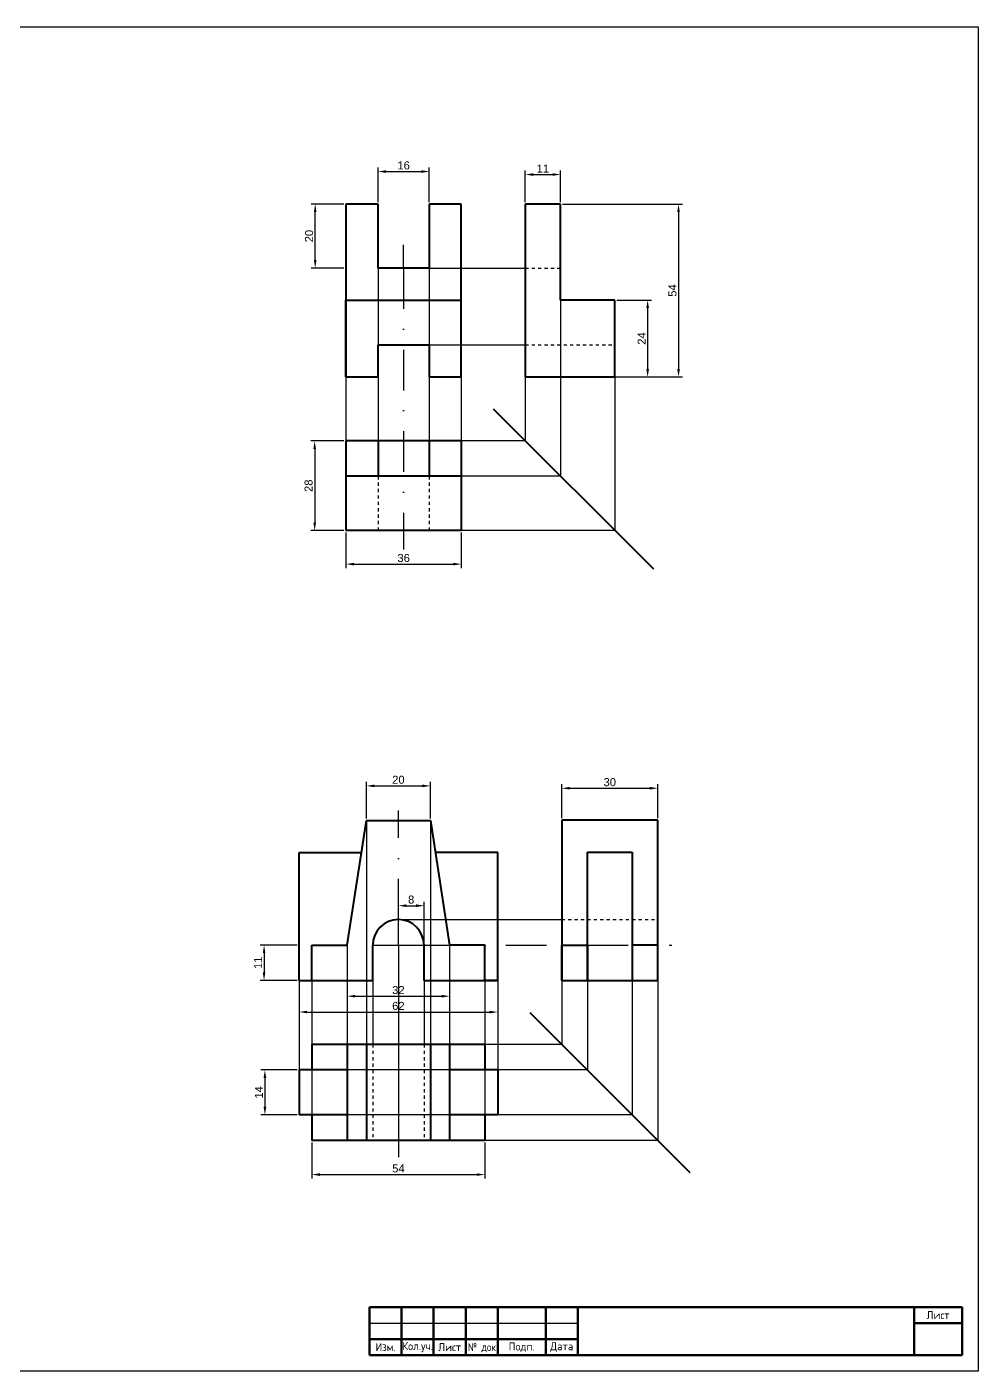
# Model space of a CAD drawing. Header units: millimetres. Extents: x 151 to 745, y 49 to 469.
# Drawn here: x 448.4 to 745.4, y 48.6 to 468.6 of the extents above; entities that cross this region are included whole.
import ezdxf
from ezdxf.enums import TextEntityAlignment as Align

# ---------------------------------------------------------------- set-up
doc = ezdxf.new("R2010")
doc.units = ezdxf.units.MM
doc.linetypes.add('JIS_02_1.0', pattern=[2, 1, -1])
doc.linetypes.add('штрихпунктирная', pattern=[25.4, 12.7, -6.35, 0, -6.35])
for name, color, linetype in [('Линии связи', 92, 'Continuous'), ('Невидимая', 140, 'JIS_02_1.0'), ('Размеры', 134, 'Continuous'), ('Центровая', 20, 'штрихпунктирная')]:
    doc.layers.add(name, color=color, linetype=linetype)
doc.layers.add('Основная', color=7, linetype='Continuous', lineweight=40)
doc.styles.add('GOST-2.304_Type-B', font='GOST Common.ttf')
doc.styles.get("Standard").update_dxf_attribs({"font": 'arial.ttf'})
doc.dimstyles.new('ISO-25', dxfattribs={"dimtxt": 2.5, "dimasz": 2.5, "dimexe": 1.25, "dimexo": 0.625, "dimtad": 1, "dimtxsty": 'Standard', "dimcen": 2.5, "dimadec": 0, "dimazin": 0, "dimtfac": 1, "dimtmove": 0, "dimatfit": 3, "dimfxl": 1, "dimarcsym": 0})

# ---------------------------------------------------------------- blocks, each defined once
blk = doc.blocks.new('*D24')
at = {"layer": 'Defpoints', "color": 0, "transparency": 16777216}
for p in [(615.01, 422.5), (604.01, 413.26), (615.01, 413.26)]:
    blk.add_point(p, dxfattribs=at)
at = {"layer": 'Размеры', "color": 0, "lineweight": -2, "transparency": 16777216}
for p, q in [((604.01, 413.89), (604.01, 423.75)), ((606.51, 422.5), (612.51, 422.5)), ((615.01, 413.89), (615.01, 423.75))]:
    blk.add_line(p, q, dxfattribs=at)
at = {"layer": 'Размеры', "color": 0, "transparency": 16777216}
for points in [[(606.51, 422.92), (606.51, 422.09), (604.01, 422.5)], [(612.51, 422.92), (612.51, 422.09), (615.01, 422.5)]]:
    blk.add_solid(points, dxfattribs=at)
at = {"layer": 'Размеры', "color": 0, "transparency": 16777216, "insert": (609.51, 424.38), "char_height": 2.5, "attachment_point": 5}
blk.add_mtext('11', dxfattribs=at)
blk = doc.blocks.new('*D25')
at = {"layer": 'Defpoints', "color": 0, "transparency": 16777216}
for p in [(538.42, 413.28), (548.03, 413.28), (548.03, 393.28)]:
    blk.add_point(p, dxfattribs=at)
at = {"layer": 'Размеры', "color": 0, "lineweight": -2, "transparency": 16777216}
for p, q in [((547.4, 413.28), (537.17, 413.28)), ((538.42, 395.78), (538.42, 410.78)), ((547.4, 393.28), (537.17, 393.28))]:
    blk.add_line(p, q, dxfattribs=at)
at = {"layer": 'Размеры', "color": 0, "transparency": 16777216}
for points in [[(538, 410.78), (538.83, 410.78), (538.42, 413.28)], [(538, 395.78), (538.83, 395.78), (538.42, 393.28)]]:
    blk.add_solid(points, dxfattribs=at)
at = {"layer": 'Размеры', "color": 0, "transparency": 16777216, "insert": (536.51, 403.28), "char_height": 2.5, "attachment_point": 5, "rotation": 90}
blk.add_mtext('20', dxfattribs=at)
blk = doc.blocks.new('*D26')
at = {"layer": 'Defpoints', "color": 0, "transparency": 16777216}
for p in [(574.03, 423.44), (558.03, 413.28), (574.03, 413.28)]:
    blk.add_point(p, dxfattribs=at)
at = {"layer": 'Размеры', "color": 0, "lineweight": -2, "transparency": 16777216}
for p, q in [((558.03, 413.91), (558.03, 424.69)), ((574.03, 413.91), (574.03, 424.69)), ((560.53, 423.44), (571.53, 423.44))]:
    blk.add_line(p, q, dxfattribs=at)
at = {"layer": 'Размеры', "color": 0, "transparency": 16777216}
for points in [[(560.53, 423.86), (560.53, 423.02), (558.03, 423.44)], [(571.53, 423.86), (571.53, 423.02), (574.03, 423.44)]]:
    blk.add_solid(points, dxfattribs=at)
at = {"layer": 'Размеры', "color": 0, "transparency": 16777216, "insert": (566.03, 425.34), "char_height": 2.5, "attachment_point": 5}
blk.add_mtext('16', dxfattribs=at)
blk = doc.blocks.new('*D27')
at = {"layer": 'Defpoints', "color": 0, "transparency": 16777216}
for p in [(548.03, 311.27), (584.03, 311.27), (584.03, 300.78)]:
    blk.add_point(p, dxfattribs=at)
at = {"layer": 'Размеры', "color": 0, "lineweight": -2, "transparency": 16777216}
for p, q in [((548.03, 310.64), (548.03, 299.53)), ((584.03, 310.64), (584.03, 299.53)), ((550.53, 300.78), (581.53, 300.78))]:
    blk.add_line(p, q, dxfattribs=at)
at = {"layer": 'Размеры', "color": 0, "transparency": 16777216}
for points in [[(550.53, 301.2), (550.53, 300.36), (548.03, 300.78)], [(581.53, 301.2), (581.53, 300.36), (584.03, 300.78)]]:
    blk.add_solid(points, dxfattribs=at)
at = {"layer": 'Размеры', "color": 0, "transparency": 16777216, "insert": (566.03, 302.68), "char_height": 2.5, "attachment_point": 5}
blk.add_mtext('36', dxfattribs=at)
blk = doc.blocks.new('*D28')
at = {"layer": 'Defpoints', "color": 0, "transparency": 16777216}
for p in [(632.01, 383.26), (632.01, 359.26), (642.22, 359.26)]:
    blk.add_point(p, dxfattribs=at)
at = {"layer": 'Размеры', "color": 0, "lineweight": -2, "transparency": 16777216}
for p, q in [((632.64, 383.26), (643.47, 383.26)), ((642.22, 380.76), (642.22, 361.76)), ((632.64, 359.26), (643.47, 359.26))]:
    blk.add_line(p, q, dxfattribs=at)
at = {"layer": 'Размеры', "color": 0, "transparency": 16777216}
for points in [[(641.8, 380.76), (642.64, 380.76), (642.22, 383.26)], [(641.8, 361.76), (642.64, 361.76), (642.22, 359.26)]]:
    blk.add_solid(points, dxfattribs=at)
at = {"layer": 'Размеры', "color": 0, "transparency": 16777216, "insert": (640.34, 371.26), "char_height": 2.5, "attachment_point": 5, "rotation": 90}
blk.add_mtext('24', dxfattribs=at)
blk = doc.blocks.new('*D29')
at = {"layer": 'Defpoints', "color": 0, "transparency": 16777216}
for p in [(615.01, 413.26), (615.01, 359.26), (651.86, 359.26)]:
    blk.add_point(p, dxfattribs=at)
at = {"layer": 'Размеры', "color": 0, "lineweight": -2, "transparency": 16777216}
for p, q in [((615.64, 413.26), (653.11, 413.26)), ((651.86, 410.76), (651.86, 361.76)), ((615.64, 359.26), (653.11, 359.26))]:
    blk.add_line(p, q, dxfattribs=at)
at = {"layer": 'Размеры', "color": 0, "transparency": 16777216}
for points in [[(651.45, 410.76), (652.28, 410.76), (651.86, 413.26)], [(651.45, 361.76), (652.28, 361.76), (651.86, 359.26)]]:
    blk.add_solid(points, dxfattribs=at)
at = {"layer": 'Размеры', "color": 0, "transparency": 16777216, "insert": (649.97, 386.26), "char_height": 2.5, "attachment_point": 5, "rotation": 90}
blk.add_mtext('54', dxfattribs=at)
blk = doc.blocks.new('*D30')
at = {"layer": 'Defpoints', "color": 0, "transparency": 16777216}
for p in [(548.03, 339.27), (538.25, 311.27), (548.03, 311.27)]:
    blk.add_point(p, dxfattribs=at)
at = {"layer": 'Размеры', "color": 0, "lineweight": -2, "transparency": 16777216}
for p, q in [((547.4, 339.27), (537, 339.27)), ((538.25, 336.77), (538.25, 313.77)), ((547.4, 311.27), (537, 311.27))]:
    blk.add_line(p, q, dxfattribs=at)
at = {"layer": 'Размеры', "color": 0, "transparency": 16777216}
for points in [[(537.84, 336.77), (538.67, 336.77), (538.25, 339.27)], [(537.84, 313.77), (538.67, 313.77), (538.25, 311.27)]]:
    blk.add_solid(points, dxfattribs=at)
at = {"layer": 'Размеры', "color": 0, "transparency": 16777216, "insert": (536.35, 325.27), "char_height": 2.5, "attachment_point": 5, "rotation": 90}
blk.add_mtext('28', dxfattribs=at)
blk = doc.blocks.new('*D31')
at = {"layer": 'Defpoints', "color": 0, "transparency": 16777216}
for p in [(574.39, 231.5), (554.39, 220.73), (574.39, 220.73)]:
    blk.add_point(p, dxfattribs=at)
at = {"layer": 'Размеры', "color": 0, "lineweight": -2, "transparency": 16777216}
for p, q in [((554.39, 221.35), (554.39, 232.75)), ((556.89, 231.5), (571.89, 231.5)), ((574.39, 221.35), (574.39, 232.75))]:
    blk.add_line(p, q, dxfattribs=at)
at = {"layer": 'Размеры', "color": 0, "transparency": 16777216}
for points in [[(556.89, 231.91), (556.89, 231.08), (554.39, 231.5)], [(571.89, 231.91), (571.89, 231.08), (574.39, 231.5)]]:
    blk.add_solid(points, dxfattribs=at)
at = {"layer": 'Размеры', "color": 0, "transparency": 16777216, "insert": (564.39, 233.4), "char_height": 2.5, "attachment_point": 5}
blk.add_mtext('20', dxfattribs=at)
blk = doc.blocks.new('*D32')
at = {"layer": 'Defpoints', "color": 0, "transparency": 16777216}
for p in [(533.39, 181.73), (522.45, 170.73), (533.39, 170.73)]:
    blk.add_point(p, dxfattribs=at)
at = {"layer": 'Размеры', "color": 0, "lineweight": -2, "transparency": 16777216}
for p, q in [((532.76, 181.73), (521.2, 181.73)), ((522.45, 179.23), (522.45, 173.23)), ((532.76, 170.73), (521.2, 170.73))]:
    blk.add_line(p, q, dxfattribs=at)
at = {"layer": 'Размеры', "color": 0, "transparency": 16777216}
for points in [[(522.03, 179.23), (522.86, 179.23), (522.45, 181.73)], [(522.03, 173.23), (522.86, 173.23), (522.45, 170.73)]]:
    blk.add_solid(points, dxfattribs=at)
at = {"layer": 'Размеры', "color": 0, "transparency": 16777216, "insert": (520.57, 176.23), "char_height": 2.5, "attachment_point": 5, "rotation": 90}
blk.add_mtext('11', dxfattribs=at)
blk = doc.blocks.new('*D33')
at = {"layer": 'Defpoints', "color": 0, "transparency": 16777216}
for p in [(548.39, 170.73), (580.39, 170.73), (580.39, 165.78)]:
    blk.add_point(p, dxfattribs=at)
at = {"layer": 'Размеры', "color": 0, "lineweight": -2, "transparency": 16777216}
for p, q in [((548.39, 170.1), (548.39, 164.53)), ((580.39, 170.1), (580.39, 164.53)), ((550.89, 165.78), (577.89, 165.78))]:
    blk.add_line(p, q, dxfattribs=at)
at = {"layer": 'Размеры', "color": 0, "transparency": 16777216}
for points in [[(550.89, 166.19), (550.89, 165.36), (548.39, 165.78)], [(577.89, 166.19), (577.89, 165.36), (580.39, 165.78)]]:
    blk.add_solid(points, dxfattribs=at)
at = {"layer": 'Размеры', "color": 0, "transparency": 16777216, "insert": (564.39, 167.68), "char_height": 2.5, "attachment_point": 5}
blk.add_mtext('32', dxfattribs=at)
blk = doc.blocks.new('*D35')
at = {"layer": 'Defpoints', "color": 0, "transparency": 16777216}
for p in [(533.39, 170.73), (595.39, 170.73), (595.39, 160.83)]:
    blk.add_point(p, dxfattribs=at)
at = {"layer": 'Размеры', "color": 0, "lineweight": -2, "transparency": 16777216}
for p, q in [((533.39, 170.1), (533.39, 159.58)), ((595.39, 170.1), (595.39, 159.58)), ((535.89, 160.83), (592.89, 160.83))]:
    blk.add_line(p, q, dxfattribs=at)
at = {"layer": 'Размеры', "color": 0, "transparency": 16777216}
for points in [[(535.89, 161.25), (535.89, 160.42), (533.39, 160.83)], [(592.89, 161.25), (592.89, 160.42), (595.39, 160.83)]]:
    blk.add_solid(points, dxfattribs=at)
at = {"layer": 'Размеры', "color": 0, "transparency": 16777216, "insert": (564.39, 162.73), "char_height": 2.5, "attachment_point": 5}
blk.add_mtext('62', dxfattribs=at)
blk = doc.blocks.new('*D36')
at = {"layer": 'Defpoints', "color": 0, "transparency": 16777216}
for p in [(537.39, 120.73), (591.39, 120.73), (591.39, 110.05)]:
    blk.add_point(p, dxfattribs=at)
at = {"layer": 'Размеры', "color": 0, "lineweight": -2, "transparency": 16777216}
for p, q in [((537.39, 120.1), (537.39, 108.8)), ((591.39, 120.1), (591.39, 108.8)), ((539.89, 110.05), (588.89, 110.05))]:
    blk.add_line(p, q, dxfattribs=at)
at = {"layer": 'Размеры', "color": 0, "transparency": 16777216}
for points in [[(539.89, 110.47), (539.89, 109.63), (537.39, 110.05)], [(588.89, 110.47), (588.89, 109.63), (591.39, 110.05)]]:
    blk.add_solid(points, dxfattribs=at)
at = {"layer": 'Размеры', "color": 0, "transparency": 16777216, "insert": (564.39, 111.95), "char_height": 2.5, "attachment_point": 5}
blk.add_mtext('54', dxfattribs=at)
blk = doc.blocks.new('*D37')
at = {"layer": 'Defpoints', "color": 0, "transparency": 16777216}
for p in [(645.39, 230.75), (615.39, 220.74), (645.39, 220.74)]:
    blk.add_point(p, dxfattribs=at)
at = {"layer": 'Размеры', "color": 0, "lineweight": -2, "transparency": 16777216}
for p, q in [((615.39, 221.36), (615.39, 232)), ((645.39, 221.36), (645.39, 232)), ((617.89, 230.75), (642.89, 230.75))]:
    blk.add_line(p, q, dxfattribs=at)
at = {"layer": 'Размеры', "color": 0, "transparency": 16777216}
for points in [[(617.89, 231.17), (617.89, 230.34), (615.39, 230.75)], [(642.89, 231.17), (642.89, 230.34), (645.39, 230.75)]]:
    blk.add_solid(points, dxfattribs=at)
at = {"layer": 'Размеры', "color": 0, "transparency": 16777216, "insert": (630.39, 232.65), "char_height": 2.5, "attachment_point": 5}
blk.add_mtext('30', dxfattribs=at)
blk = doc.blocks.new('*D38')
at = {"layer": 'Defpoints', "color": 0, "transparency": 16777216}
for p in [(533.39, 142.73), (522.71, 128.73), (533.39, 128.73)]:
    blk.add_point(p, dxfattribs=at)
at = {"layer": 'Размеры', "color": 0, "lineweight": -2, "transparency": 16777216}
for p, q in [((532.76, 142.73), (521.46, 142.73)), ((522.71, 140.23), (522.71, 131.23)), ((532.76, 128.73), (521.46, 128.73))]:
    blk.add_line(p, q, dxfattribs=at)
at = {"layer": 'Размеры', "color": 0, "transparency": 16777216}
for points in [[(522.29, 140.23), (523.13, 140.23), (522.71, 142.73)], [(522.29, 131.23), (523.13, 131.23), (522.71, 128.73)]]:
    blk.add_solid(points, dxfattribs=at)
at = {"layer": 'Размеры', "color": 0, "transparency": 16777216, "insert": (520.83, 135.73), "char_height": 2.5, "attachment_point": 5, "rotation": 90}
blk.add_mtext('14', dxfattribs=at)
blk = doc.blocks.new('*D39')
at = {"layer": 'Defpoints', "color": 0, "transparency": 16777216}
for p in [(572.39, 194.06), (564.39, 181.73), (572.39, 181.73)]:
    blk.add_point(p, dxfattribs=at)
at = {"layer": 'Размеры', "color": 0, "lineweight": -2, "transparency": 16777216}
for p, q in [((564.39, 182.35), (564.39, 195.31)), ((566.89, 194.06), (569.89, 194.06)), ((572.39, 182.35), (572.39, 195.31))]:
    blk.add_line(p, q, dxfattribs=at)
at = {"layer": 'Размеры', "color": 0, "transparency": 16777216}
for points in [[(566.89, 194.48), (566.89, 193.64), (564.39, 194.06)], [(569.89, 194.48), (569.89, 193.64), (572.39, 194.06)]]:
    blk.add_solid(points, dxfattribs=at)
at = {"layer": 'Размеры', "color": 0, "transparency": 16777216, "insert": (568.39, 195.96), "char_height": 2.5, "attachment_point": 5}
blk.add_mtext('8', dxfattribs=at)
blk = doc.blocks.new('ACAD_SPDS_TB_05')
at = {"linetype": 'Continuous', "lineweight": 60}
for p, q in [((-185, 15), (0, 15)), ((-185, 15), (-185, 0)), ((-175, 15), (-175, 0)), ((-165, 15), (-165, 0)), ((-155, 15), (-155, 0)), ((-145, 15), (-145, 0)), ((-130, 15), (-130, 0)), ((-120, 15), (-120, 0)), ((-15, 15), (-15, 0)), ((0, 15), (0, 0)), ((-15, 10), (0, 10)), ((-185, 5), (-120, 5)), ((-185, 0), (0, 0))]:
    blk.add_line(p, q, dxfattribs=at)
at = {"linetype": 'Continuous'}
blk.add_line((-185, 10), (-120, 10), dxfattribs=at)
at = {"style": 'GOST-2.304_Type-B', "width": 0.9}
blk.add_text('№ док.', height=2.5, dxfattribs=at).set_placement((-154.34, 1.25))
at = {"linetype": 'Continuous', "char_height": 2.5, "attachment_point": 5, "style": 'GOST-2.304_Type-B'}
for s, insert, width in [('Лист', (-7.5, 12.5), 13), ('Изм.', (-180, 2.5), 8), ('Кол.уч.', (-170, 2.5), 9), ('Лист', (-160, 2.5), 8), ('Подп.', (-137.5, 2.5), 13), ('Дата', (-125, 2.5), 8)]:
    blk.add_mtext(s, dxfattribs=dict(at, insert=insert, width=width))
at = {"style": 'GOST-2.304_Type-B', "flags": 1}
blk.add_attdef('ИДЕНТИФИКАТОР_НАДПИСИ', (-184.93, 20.32), '', height=2.5, dxfattribs=at)
at = {"style": 'GOST-2.304_Type-B', "flags": 8}
for tag, p in [('ИЗМ_2', (-180, 11)), ('ИЗМ_2_КОЛ_УЧ', (-170, 11)), ('КОЛ_УЧ2', (-170, 11)), ('ИЗМ_2_ЛИСТ', (-160, 11)), ('ЛИСТ_ИЗМ2', (-160, 11)), ('ИЗМ_2_N_ДОК', (-150, 11)), ('N_ДОК_2', (-150, 11)), ('ИЗМ_2_ДАТА', (-125, 11)), ('ИЗМ_1', (-180, 6)), ('ИЗМ_1_КОЛ_УЧ', (-170, 6)), ('КОЛ_УЧ1', (-170, 6)), ('ИЗМ_1_ЛИСТ', (-160, 6)), ('ЛИСТ_ИЗМ1', (-160, 6)), ('ИЗМ_1_N_ДОК', (-150, 6)), ('N_ДОК_1', (-150, 6)), ('ИЗМ_1_ДАТА', (-125, 6))]:
    blk.add_attdef(tag, text='', height=2.5, dxfattribs=at).set_placement(p, align=Align.CENTER)
for tag, height, p in [('ОБОЗНАЧЕНИЕ_ДОКУМЕНТА', 3.5, (-67.5, 7.5)), ('ЛИСТ', 2.5, (-7.5, 5))]:
    blk.add_attdef(tag, text='', height=height, dxfattribs=at).set_placement(p, align=Align.MIDDLE_CENTER)

msp = doc.modelspace()

# ---------------------------------------------------------------- linework, layer by layer
msp.add_line((558.028, 393.282), (566.028, 393.282))
msp.add_lwpolyline([(151.397, 48.64), (151.397, 468.64), (745.397, 468.64), (745.397, 48.64), (151.397, 48.64)])
at = {"layer": 'Линии связи'}
for p, q in [((558.028, 393.282), (558.028, 339.265)), ((574.028, 393.282), (604.01, 393.282)), ((574.028, 393.282), (574.028, 339.265)), ((615.01, 383.262), (615.01, 328.265)), ((574.028, 369.282), (604.01, 369.282)), ((548.028, 359.282), (548.028, 339.265)), ((584.028, 359.282), (584.028, 339.265)), ((604.01, 359.262), (604.01, 339.265)), ((632.01, 359.262), (632.01, 311.265)), ((604.01, 339.265), (584.028, 339.265)), ((615.01, 328.265), (584.028, 328.265)), ((632.01, 311.265), (584.028, 311.265)), ((554.389, 220.727), (554.389, 150.726)), ((574.389, 220.727), (574.389, 150.726)), ((564.389, 189.727), (615.393, 189.727)), ((548.389, 181.727), (548.389, 150.726)), ((580.389, 181.727), (580.389, 150.726)), ((533.389, 170.727), (533.389, 142.726)), ((537.389, 170.727), (537.389, 150.726)), ((556.389, 170.727), (556.389, 150.726)), ((572.389, 170.727), (572.389, 150.726)), ((591.389, 170.727), (591.389, 150.726)), ((595.389, 170.727), (595.389, 142.726)), ((615.393, 170.737), (615.393, 150.726)), ((623.393, 170.737), (623.393, 142.726)), ((637.393, 170.737), (637.393, 128.726)), ((645.393, 170.737), (645.393, 120.726)), ((615.393, 150.726), (591.389, 150.726)), ((537.389, 142.726), (537.389, 128.726)), ((580.389, 142.726), (548.389, 142.726)), ((591.389, 142.726), (591.389, 128.726)), ((623.393, 142.726), (595.389, 142.726)), ((580.389, 128.726), (548.389, 128.726)), ((637.393, 128.726), (595.389, 128.726)), ((645.393, 120.726), (591.389, 120.726)), ((645.393, 120.726), (591.389, 120.726))]:
    msp.add_line(p, q, dxfattribs=at)
at = {"layer": 'Невидимая'}
for p, q in [((604.01, 393.282), (615.01, 393.282)), ((604.01, 369.282), (632.01, 369.282)), ((558.028, 328.265), (558.028, 311.265)), ((574.028, 328.265), (574.028, 311.265)), ((615.393, 189.727), (645.393, 189.727)), ((556.389, 150.726), (556.389, 120.726)), ((572.389, 150.726), (572.389, 120.726))]:
    msp.add_line(p, q, dxfattribs=at)
at = {"layer": 'Основная'}
for p, q in [((548.028, 413.282), (548.028, 359.282)), ((558.028, 413.282), (548.028, 413.282)), ((548.028, 413.282), (548.028, 389.282)), ((558.028, 393.282), (558.028, 413.282)), ((584.028, 413.282), (574.028, 413.282)), ((574.028, 413.282), (574.028, 393.282)), ((584.028, 359.282), (584.028, 413.282)), ((604.01, 413.262), (604.01, 359.262)), ((615.01, 413.262), (604.01, 413.262)), ((615.01, 383.262), (615.01, 413.262)), ((574.028, 393.282), (558.028, 393.282)), ((548.028, 359.282), (548.028, 383.282)), ((548.028, 383.282), (584.028, 383.282)), ((632.01, 383.262), (615.01, 383.262)), ((632.01, 359.262), (632.01, 383.262)), ((558.028, 359.282), (558.028, 369.282)), ((558.028, 369.282), (574.028, 369.282)), ((574.028, 369.282), (574.028, 359.282)), ((574.028, 369.282), (574.028, 359.282)), ((548.028, 359.282), (558.028, 359.282)), ((574.028, 359.282), (584.028, 359.282)), ((604.01, 359.262), (632.01, 359.262)), ((594.009, 349.266), (644.009, 299.266)), ((548.028, 339.265), (548.028, 311.265)), ((584.028, 339.265), (548.028, 339.265)), ((558.028, 339.265), (558.028, 328.265)), ((574.028, 339.265), (574.028, 328.265)), ((584.028, 339.265), (584.028, 311.265)), ((584.028, 328.265), (548.028, 328.265)), ((584.028, 311.265), (548.028, 311.265)), ((548.389, 181.727), (554.389, 220.727)), ((554.389, 220.727), (574.389, 220.727)), ((554.389, 220.727), (574.389, 220.727)), ((574.389, 220.727), (580.389, 181.727)), ((615.393, 220.737), (615.393, 170.737)), ((645.393, 220.737), (615.393, 220.737)), ((645.393, 170.737), (645.393, 220.737)), ((533.389, 170.727), (533.389, 210.727)), ((533.389, 210.727), (552.851, 210.727)), ((595.389, 210.727), (575.928, 210.727)), ((595.389, 170.727), (595.389, 210.727)), ((623.393, 170.737), (623.393, 210.737)), ((623.393, 210.737), (637.393, 210.737)), ((637.393, 210.737), (637.393, 170.737)), ((537.389, 170.727), (537.389, 181.727)), ((537.389, 181.727), (548.389, 181.727)), ((556.389, 170.727), (556.389, 181.727)), ((572.389, 170.727), (572.389, 181.727)), ((591.389, 181.727), (580.389, 181.727)), ((591.389, 170.727), (591.389, 181.727)), ((615.393, 170.737), (615.393, 181.737)), ((615.393, 170.737), (615.393, 181.737)), ((615.393, 181.737), (623.393, 181.737)), ((623.393, 181.737), (623.393, 170.737)), ((645.393, 181.737), (637.393, 181.737)), ((645.393, 170.737), (645.393, 181.737)), ((533.389, 170.727), (556.389, 170.727)), ((533.389, 170.727), (537.389, 170.727)), ((572.389, 170.727), (595.389, 170.727)), ((595.389, 170.727), (591.389, 170.727)), ((615.393, 170.737), (645.393, 170.737)), ((605.398, 160.721), (655.398, 110.721)), ((591.389, 150.726), (537.389, 150.726)), ((537.389, 150.726), (537.389, 142.726)), ((548.389, 150.726), (548.389, 142.726)), ((554.389, 150.726), (554.389, 120.726)), ((574.389, 150.726), (574.389, 120.726)), ((580.389, 150.726), (580.389, 142.726)), ((591.389, 150.726), (591.389, 142.726)), ((533.389, 142.726), (533.389, 128.726)), ((548.389, 142.726), (533.389, 142.726)), ((548.389, 142.726), (548.389, 128.726)), ((580.389, 142.726), (580.389, 128.726)), ((595.389, 142.726), (580.389, 142.726)), ((595.389, 142.726), (595.389, 128.726)), ((548.389, 128.726), (533.389, 128.726)), ((537.389, 128.726), (537.389, 120.726)), ((548.389, 128.726), (548.389, 120.726)), ((580.389, 128.726), (580.389, 120.726)), ((595.389, 128.726), (580.389, 128.726)), ((591.389, 128.726), (591.389, 120.726)), ((591.389, 120.726), (537.389, 120.726))]:
    msp.add_line(p, q, dxfattribs=at)
msp.add_arc((564.389, 181.727), 8, 0, 180, dxfattribs=at)
at = {"layer": 'Размеры'}
for p, q in [((548.389, 181.727), (548.389, 170.727)), ((580.389, 181.727), (580.389, 170.727)), ((564.389, 174.069), (564.389, 115.465))]:
    msp.add_line(p, q, dxfattribs=at)
at = {"layer": 'Центровая'}
for p, q in [((566.028, 393.282), (566.028, 400.553)), ((566.028, 393.282), (566.028, 305.304)), ((564.389, 189.727), (564.389, 223.766)), ((564.389, 181.727), (564.389, 189.727)), ((556.389, 181.727), (564.389, 181.727)), ((564.389, 181.727), (572.389, 181.727)), ((564.389, 181.727), (564.389, 174.069)), ((572.389, 181.727), (649.727, 181.727))]:
    msp.add_line(p, q, dxfattribs=at)

# ---------------------------------------------------------------- block references
msp.add_blockref('ACAD_SPDS_TB_05', (740.397, 53.64))

# ---------------------------------------------------------------- dimensions: what is measured, and where the dimension line sits
at = {"layer": 'Размеры'}
for base, p1, p2, picture, middle in [((574.028, 423.442), (558.028, 413.282), (574.028, 413.282), '*D26', (566.028, 425.343)), ((615.01, 422.502), (604.01, 413.262), (615.01, 413.262), '*D24', (609.51, 424.382)), ((584.028, 300.779), (548.028, 311.265), (584.028, 311.265), '*D27', (566.028, 302.681)), ((574.389, 231.495), (554.389, 220.727), (574.389, 220.727), '*D31', (564.389, 233.397)), ((645.393, 230.752), (615.393, 220.737), (645.393, 220.737), '*D37', (630.393, 232.654)), ((572.389, 194.059), (564.389, 181.727), (572.389, 181.727), '*D39', (568.389, 195.961)), ((595.389, 160.833), (533.389, 170.727), (595.389, 170.727), '*D35', (564.389, 162.734)), ((580.389, 165.777), (548.389, 170.727), (580.389, 170.727), '*D33', (564.389, 167.679)), ((591.389, 110.05), (537.389, 120.726), (591.389, 120.726), '*D36', (564.389, 111.947))]:
    dim = msp.add_linear_dim(base=base, p1=p1, p2=p2, dimstyle='ISO-25', dxfattribs=at)
    dim.commit()
    dim.dimension.update_dxf_attribs({"geometry": picture, "text_midpoint": middle})
for base, p1, p2, picture, middle in [((538.416, 413.282), (548.028, 393.282), (548.028, 413.282), '*D25', (536.515, 403.282)), ((651.862, 359.262), (615.01, 413.262), (615.01, 359.262), '*D29', (649.965, 386.262)), ((642.219, 359.262), (632.01, 383.262), (632.01, 359.262), '*D28', (640.339, 371.262)), ((538.254, 311.265), (548.028, 339.265), (548.028, 311.265), '*D30', (536.352, 325.265)), ((522.447, 170.727), (533.389, 181.727), (533.389, 170.727), '*D32', (520.567, 176.227)), ((522.709, 128.726), (533.389, 142.726), (533.389, 128.726), '*D38', (520.829, 135.726))]:
    dim = msp.add_linear_dim(base=base, p1=p1, p2=p2, angle=90, dimstyle='ISO-25', dxfattribs=at)
    dim.commit()
    dim.dimension.update_dxf_attribs({"geometry": picture, "text_midpoint": middle})

doc.saveas('drawing.dxf')
